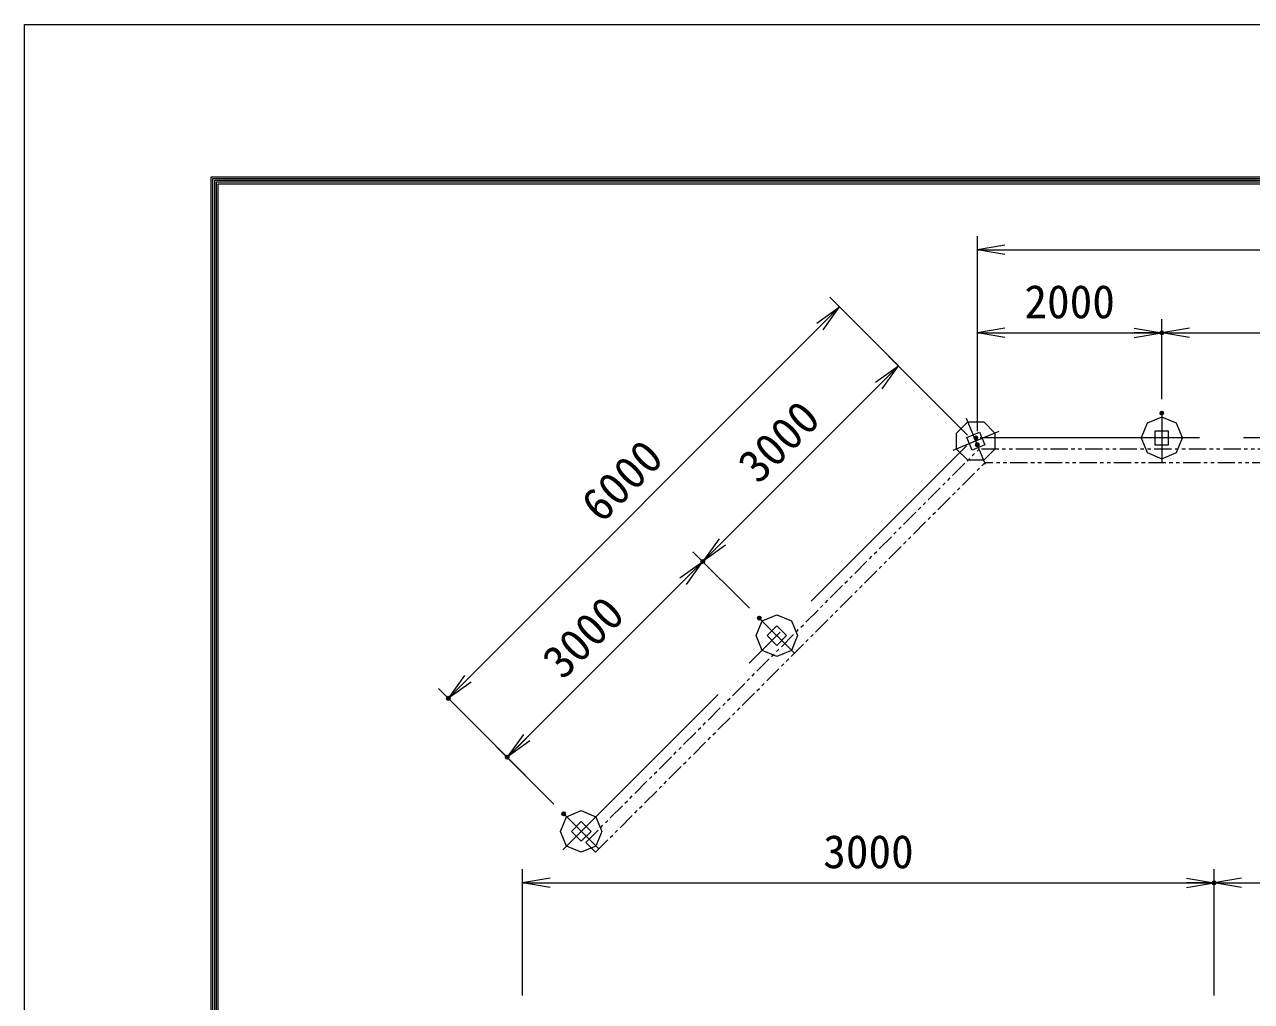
# Model space of a CAD drawing. Units: millimetres at full size, with parts at other scales. Extents: x -12600 to 12600, y -8910 to 8910.
# Drawn here: x -12600 to -7278, y 4674 to 8910 of the extents above; entities that cross this region are included whole.
import ezdxf
from ezdxf.enums import TextEntityAlignment as Align

# ---------------------------------------------------------------- set-up
doc = ezdxf.new("R2010")
doc.units = ezdxf.units.MM
doc.header["$LTSCALE"] = 30
doc.header["$PDMODE"] = 32
doc.header["$PDSIZE"] = 15
doc.linetypes.add('USER1', pattern=[50.8, 31.75, -6.35, 6.35, -6.35])
doc.linetypes.add('USER2', pattern=[5, 2.5, -0.5, 0.5, -0.5, 0.5, -0.5])
for name, color, linetype, lineweight in [('0-0_D-STR1', 1, 'Continuous', 18), ('0-1_D-BMK', 2, 'USER1', 13), ('0-2_D-BGD', 7, 'Continuous', 18), ('0-3_0', 7, 'Continuous', 18), ('0-5_D-STR4', 7, 'Continuous', 18), ('0-7_D-STR-DIM', 7, 'Continuous', 13), ('0-C_D-TTL', 7, 'Continuous', 18)]:
    doc.layers.add(name, color=color, linetype=linetype, lineweight=lineweight)
doc.layers.add('0-8_Defpoints', color=253, linetype='Continuous')
doc.styles.add('ＭＳ ゴシック', font='')
doc.styles.get('ＭＳ ゴシック').set_extended_font_data('MS Gothic')

# ---------------------------------------------------------------- blocks, each defined once
blk = doc.blocks.new('_Open')
at = {"layer": '0-3_0'}
blk.add_line((-30, 5), (0, 0), dxfattribs=at)
blk.add_lwpolyline([(-30, -5), (0, 0), (-30, 0)], dxfattribs=at)

msp = doc.modelspace()

# ---------------------------------------------------------------- linework, layer by layer
at = {"layer": '0-0_D-STR1'}
for points in [[(-8457.19, 7143.01), (-8434.23, 7087.58), (-8489.66, 7064.62), (-8512.62, 7120.05)], [(-7696.7, 7147.58), (-7696.7, 7087.58), (-7636.7, 7087.58), (-7636.7, 7147.58)], [(-9294.02, 6260.27), (-9336.44, 6217.84), (-9378.87, 6260.27), (-9336.44, 6302.69)], [(-10142.54, 5411.74), (-10184.97, 5369.31), (-10227.4, 5411.74), (-10184.97, 5454.16)]]:
    msp.add_lwpolyline(points, close=True, dxfattribs=at)
at = {"layer": '0-1_D-BMK'}
for p, q in [((-8514.62, 7203.28), (-8432.23, 7004.36)), ((-7666.7, 7225.24), (-7666.7, 7009.93)), ((-8373.97, 7145.01), (-8572.89, 7062.62)), ((-10264.56, 5332.14), (-8479.13, 7117.58)), ((-4454.27, 7117.58), (-8479.13, 7117.58)), ((-9412.57, 6336.39), (-9260.32, 6184.14)), ((-10261.09, 5487.86), (-10108.85, 5335.61))]:
    msp.add_line(p, q, dxfattribs=at)
at = {"layer": '0-2_D-BGD', "linetype": 'USER2', "lineweight": 9}
for p, q in [((-10165.17, 5363.65), (-8459.25, 7069.58)), ((-4474.16, 7069.58), (-8459.25, 7069.58)), ((-10122.75, 5321.23), (-8434.39, 7009.58))]:
    msp.add_line(p, q, dxfattribs=at)
msp.add_lwpolyline([(-2810.66, 5321.23), (-4499.01, 7009.58), (-8434.39, 7009.58)], dxfattribs=at)
at = {"layer": '0-5_D-STR4'}
for points in [[(-8507.87, 7186.97), (-8438.98, 7186.97), (-8390.28, 7138.26), (-8390.28, 7069.38), (-8438.98, 7020.67), (-8507.87, 7020.67), (-8556.58, 7069.38), (-8556.58, 7138.26)], [(-7666.7, 7207.58), (-7730.34, 7181.22), (-7756.7, 7117.58), (-7730.34, 7053.94), (-7666.7, 7027.58), (-7603.06, 7053.94), (-7576.7, 7117.58), (-7603.06, 7181.22)], [(-9400.08, 6323.91), (-9336.44, 6350.27), (-9272.8, 6323.91), (-9246.44, 6260.27), (-9272.8, 6196.63), (-9336.44, 6170.27), (-9400.08, 6196.63), (-9426.44, 6260.27)], [(-10248.61, 5475.38), (-10184.97, 5501.74), (-10121.33, 5475.38), (-10094.97, 5411.74), (-10121.33, 5348.1), (-10184.97, 5321.74), (-10248.61, 5348.1), (-10274.97, 5411.74)]]:
    msp.add_lwpolyline(points, close=True, dxfattribs=at)
at = {"layer": '0-7_D-STR-DIM'}
for p, q in [((-8466.7, 7147.58), (-8466.7, 7993.14)), ((-8466.7, 7933.14), (-4466.7, 7933.14)), ((-8509.13, 7130.01), (-9107.03, 7727.91)), ((-9064.6, 7685.48), (-10761.66, 5988.42)), ((-8466.7, 7147.58), (-8466.7, 7633.14)), ((-7666.7, 7285.24), (-7666.7, 7633.14)), ((-7666.7, 7285.24), (-7666.7, 7633.14)), ((-8466.7, 7573.14), (-7666.7, 7573.14)), ((-7666.7, 7573.14), (-6466.7, 7573.14)), ((-8509.13, 7130.01), (-8851.64, 7472.52)), ((-8809.21, 7430.09), (-9657.74, 6581.57)), ((-9454.99, 6378.82), (-9700.17, 6623.99)), ((-9454.99, 6378.82), (-9700.17, 6623.99)), ((-9657.74, 6581.57), (-10506.27, 5733.04)), ((-10303.52, 5530.29), (-10804.08, 6030.85)), ((-10303.52, 5530.29), (-10548.7, 5775.46)), ((-10165.17, 5363.65), (-10122.75, 5321.23)), ((-10440.02, 4700.47), (-10440.02, 5248.41)), ((-7440.02, 4700.47), (-7440.02, 5248.41)), ((-7440.02, 4700.47), (-7440.02, 5248.41)), ((-10440.02, 5188.41), (-7440.02, 5188.41)), ((-7440.02, 5188.41), (-4440.02, 5188.41))]:
    msp.add_line(p, q, dxfattribs=at)
at = {"layer": '0-8_Defpoints'}
for p in [(-7666.7, 7573.14), (-7666.7, 7225.24), (-8472.91, 7117.58), (-8466.7, 7087.58), (-8466.7, 7087.58), (-8466.7, 7087.58), (-9657.74, 6581.57), (-9412.57, 6336.39), (-10761.66, 5988.42), (-10506.27, 5733.04), (-10261.09, 5487.86), (-7440.02, 5188.41)]:
    msp.add_point(p, dxfattribs=at)
at = {"layer": '0-C_D-TTL', "color": 2}
msp.add_lwpolyline([(-12600, 8910), (12600, 8910), (12600, -8910), (-12600, -8910)], close=True, dxfattribs=at)
at = {"layer": '0-C_D-TTL'}
for points in [[(-11790, 8250), (11790, 8250), (11790, -8250), (-11790, -8250)], [(-11782.5, 8242.5), (11782.5, 8242.5), (11782.5, -8242.5), (-11782.5, -8242.5)], [(-11775, 8235), (11775, 8235), (11775, -8235), (-11775, -8235)], [(-11767.5, 8227.5), (11767.5, 8227.5), (11767.5, -8227.5), (-11767.5, -8227.5)], [(-11760, 8220), (11760, 8220), (11760, -8220), (-11760, -8220)]]:
    msp.add_lwpolyline(points, close=True, dxfattribs=at)

# ---------------------------------------------------------------- block references
at = {"layer": '0-7_D-STR-DIM', "xscale": 4, "yscale": 4}
for p, rotation in [((-8466.7, 7933.14), 180), ((-9064.6, 7685.48), 45), ((-8466.7, 7573.14), 180), ((-7666.7, 7573.14), 180), ((-8809.21, 7430.09), 45), ((-9657.74, 6581.57), 225), ((-9657.74, 6581.57), 45), ((-10761.66, 5988.42), 225), ((-10506.27, 5733.04), 225), ((-10440.02, 5188.41), 180), ((-7440.02, 5188.41), 180)]:
    msp.add_blockref('_Open', p, dxfattribs=dict(at, rotation=rotation))
for p in [(-7666.7, 7573.14), (-7440.02, 5188.41)]:
    msp.add_blockref('_Open', p, dxfattribs=at)

# ---------------------------------------------------------------- texts
at = {"layer": '0-7_D-STR-DIM', "style": 'ＭＳ ゴシック'}
for s, p in [('2000', (-8262.51, 7593.38)), ('3000', (-9135.45, 5208.66))]:
    msp.add_text(s, height=144.3, dxfattribs=at).set_placement(p, align=Align.BOTTOM_LEFT)
for s, p in [('3000', (-9385.98, 6881.95)), ('6000', (-10066.43, 6712.28)), ('3000', (-10234.51, 6033.43))]:
    msp.add_text(s, height=144.3, rotation=45, dxfattribs=at).set_placement(p, align=Align.BOTTOM_LEFT)

doc.saveas('drawing.dxf')
